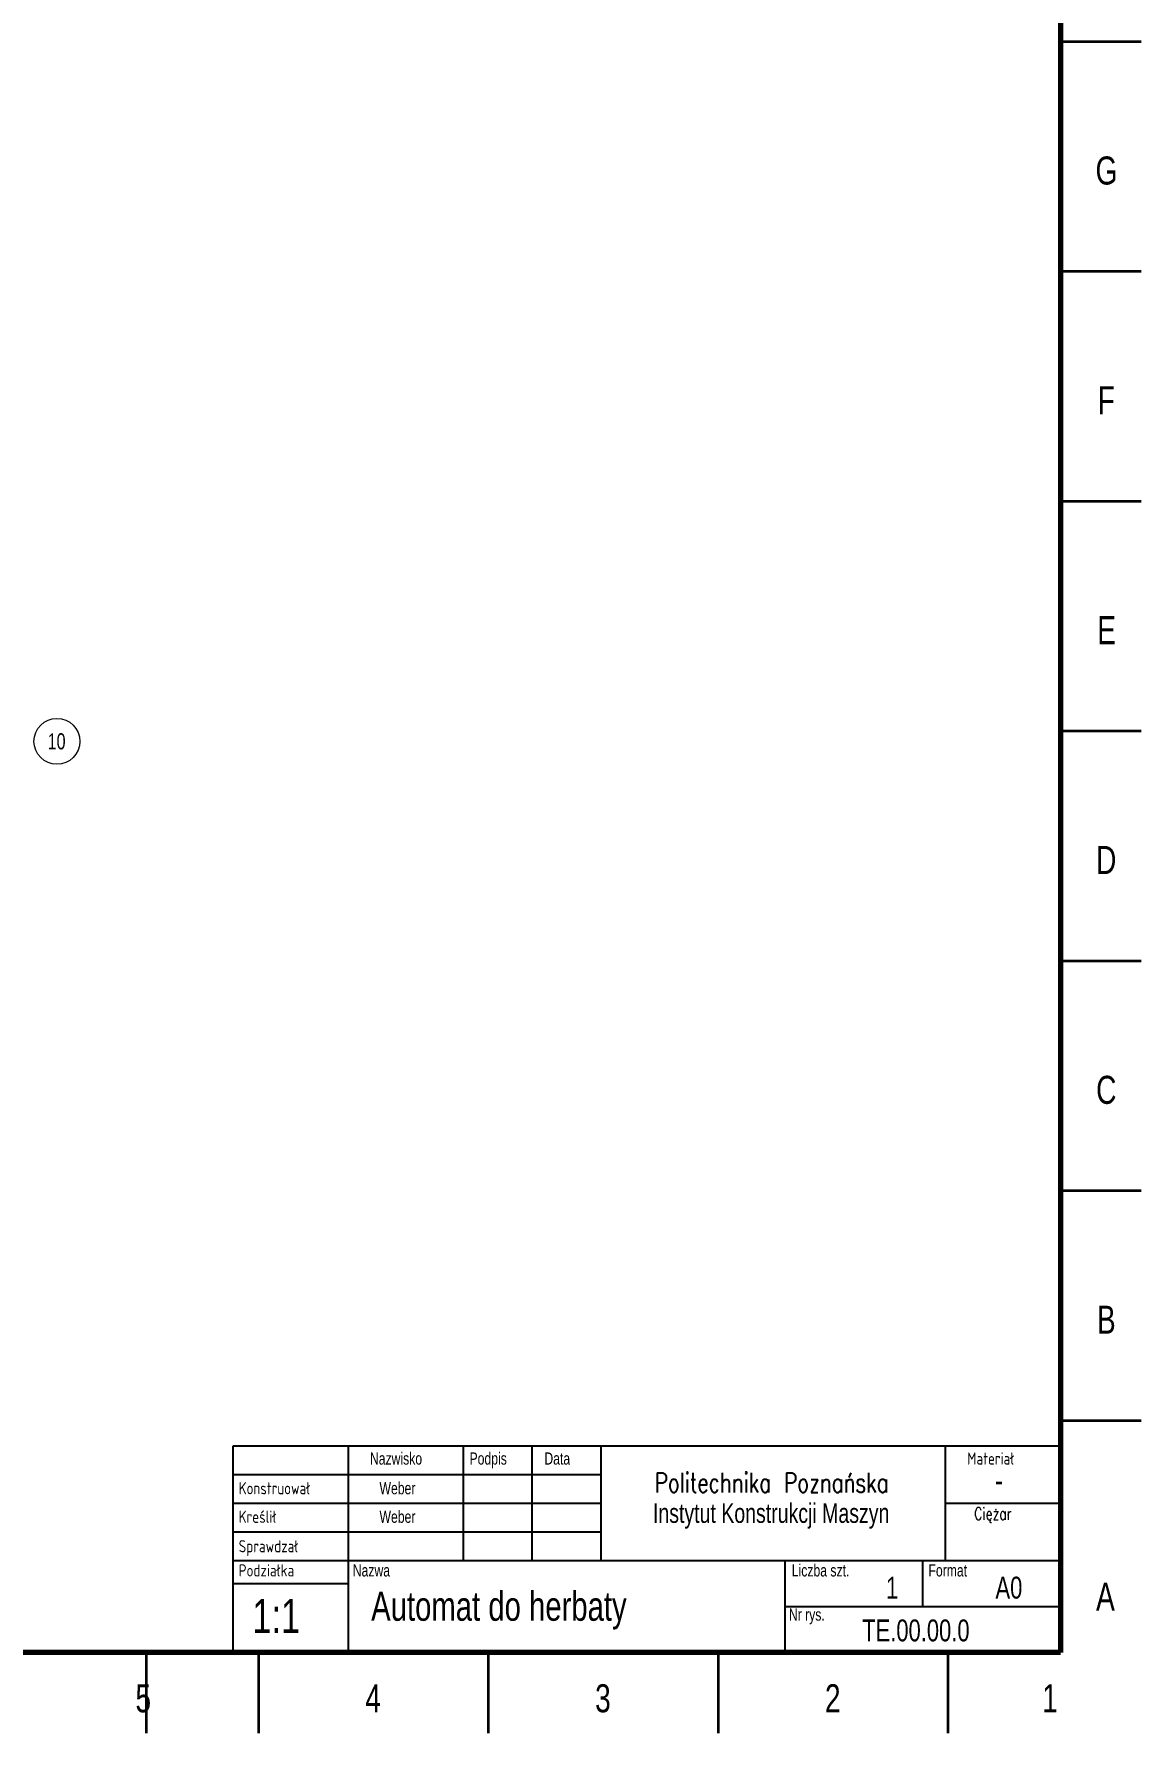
# Model space of a CAD drawing. Header units: millimetres. Extents: x 2 to 1186, y 2 to 838.
# Drawn here: x 945.7 to 1186.5, y 2.5 to 372.1 of the extents above; entities that cross this region are included whole.
import ezdxf

# ---------------------------------------------------------------- set-up
doc = ezdxf.new("R2010")
doc.units = ezdxf.units.MM
doc.styles.add('SLDTEXTSTYLE0', font='TXT', dxfattribs={"width": 0.75})
doc.styles.add('SLDTEXTSTYLE1', font='TXT', dxfattribs={"width": 0.75, "bigfont": 'bigfont'})

# ---------------------------------------------------------------- blocks, each defined once
blk = doc.blocks.new('SW_NOTE_0_32')
at = {"color": 0, "linetype": 'Continuous', "lineweight": 0}
blk.add_circle((4.99, 0), 4.99, dxfattribs=at)
at = {"color": 0, "linetype": 'Continuous', "lineweight": 0, "insert": (4.92, 1.76), "char_height": 3.5, "attachment_point": 2, "style": 'SLDTEXTSTYLE0'}
blk.add_mtext('10', dxfattribs=at)

msp = doc.modelspace()

# ---------------------------------------------------------------- hatches: boundary and pattern name
h = msp.add_hatch()
h.set_pattern_fill('ANSI31', color=256)
h.paths.add_polyline_path([(818.12, 560.62), (836.2, 560.62), (836.2, 565.87), (818.12, 565.87)], flags=9)
h.paths.add_polyline_path([(660.31, 685.7), (663.81, 685.7), (663.81, 690.95), (660.31, 690.95)], flags=9)
h.paths.add_polyline_path([(1164.4, 826.49), (1168.97, 826.49), (1168.97, 835.64), (1164.4, 835.64)], flags=9)
h.paths.add_polyline_path([(1116.39, 826.49), (1122.49, 826.49), (1122.49, 835.64), (1116.39, 835.64)], flags=9)
h.paths.add_polyline_path([(1066.39, 826.49), (1072.49, 826.49), (1072.49, 835.64), (1066.39, 835.64)], flags=9)
h.paths.add_polyline_path([(1016.39, 826.49), (1022.49, 826.49), (1022.49, 835.64), (1016.39, 835.64)], flags=9)
h.paths.add_polyline_path([(966.39, 826.49), (972.49, 826.49), (972.49, 835.64), (966.39, 835.64)], flags=9)
h.paths.add_polyline_path([(916.39, 826.49), (922.49, 826.49), (922.49, 835.64), (916.39, 835.64)], flags=9)
h.paths.add_polyline_path([(866.39, 826.49), (872.49, 826.49), (872.49, 835.64), (866.39, 835.64)], flags=9)
h.paths.add_polyline_path([(816.39, 826.49), (822.49, 826.49), (822.49, 835.64), (816.39, 835.64)], flags=9)
h.paths.add_polyline_path([(766.39, 826.49), (772.49, 826.49), (772.49, 835.64), (766.39, 835.64)], flags=9)
h.paths.add_polyline_path([(715.19, 826.49), (723.57, 826.49), (723.57, 835.64), (715.19, 835.64)], flags=9)
h.paths.add_polyline_path([(665.57, 826.49), (673.19, 826.49), (673.19, 835.64), (665.57, 835.64)], flags=9)
h.paths.add_polyline_path([(614.81, 826.49), (623.95, 826.49), (623.95, 835.64), (614.81, 835.64)], flags=9)
h.paths.add_polyline_path([(564.81, 826.49), (573.95, 826.49), (573.95, 835.64), (564.81, 835.64)], flags=9)
h.paths.add_polyline_path([(514.81, 826.49), (523.95, 826.49), (523.95, 835.64), (514.81, 835.64)], flags=9)
h.paths.add_polyline_path([(1175.94, 798.11), (1182.03, 798.11), (1182.03, 807.25), (1175.94, 807.25)], flags=9)
h.paths.add_polyline_path([(1175.87, 737.86), (1181.96, 737.86), (1181.96, 747), (1175.87, 747)], flags=9)
h.paths.add_polyline_path([(1175.93, 687.86), (1182.02, 687.86), (1182.02, 697), (1175.93, 697)], flags=9)
h.paths.add_polyline_path([(1175.9, 637.86), (1182, 637.86), (1182, 647), (1175.9, 647)], flags=9)
h.paths.add_polyline_path([(1175.74, 587.86), (1181.84, 587.86), (1181.84, 597), (1175.74, 597)], flags=9)
h.paths.add_polyline_path([(1175.89, 537.86), (1181.98, 537.86), (1181.98, 547), (1175.89, 547)], flags=9)
h.paths.add_polyline_path([(1175.93, 487.86), (1182.03, 487.86), (1182.03, 497), (1175.93, 497)], flags=9)
h.paths.add_polyline_path([(1175.9, 437.86), (1181.99, 437.86), (1181.99, 447), (1175.9, 447)], flags=9)
h.paths.add_polyline_path([(1175.94, 387.86), (1182.03, 387.86), (1182.03, 397), (1175.94, 397)], flags=9)
h.paths.add_polyline_path([(1175.93, 337.86), (1182.03, 337.86), (1182.03, 347), (1175.93, 347)], flags=9)
h.paths.add_polyline_path([(1175.89, 287.86), (1181.98, 287.86), (1181.98, 297), (1175.89, 297)], flags=9)
h.paths.add_polyline_path([(1175.96, 237.86), (1182.06, 237.86), (1182.06, 247), (1175.96, 247)], flags=9)

# ---------------------------------------------------------------- linework, layer by layer
at = {"color": 7, "linetype": 'Continuous', "lineweight": 70}
for p, q in [((1169, 821), (1169, 20)), ((1169, 20), (20, 20))]:
    msp.add_line(p, q, dxfattribs=at)
at = {"color": 7, "linetype": 'Continuous', "lineweight": 35}
for p, q in [((1169, 370.5), (1186.5, 370.5)), ((1169, 320.5), (1186.5, 320.5)), ((1169, 270.5), (1186.5, 270.5)), ((1169, 220.5), (1186.5, 220.5)), ((1169, 170.5), (1186.5, 170.5)), ((1169, 120.5), (1186.5, 120.5)), ((1169, 70.5), (1186.5, 70.5)), ((970.09, 20), (970.09, 2.5)), ((994.5, 20), (994.5, 2.5)), ((1044.5, 20), (1044.5, 2.5)), ((1094.5, 20), (1094.5, 2.5)), ((1144.5, 20), (1144.5, 2.5))]:
    msp.add_line(p, q, dxfattribs=at)
at = {"color": 7, "linetype": 'Continuous', "lineweight": 25}
for p, q in [((989, 20), (989, 65)), ((989, 65), (1169, 65)), ((1014, 65), (1014, 40)), ((1039, 65), (1039, 40)), ((1054, 65), (1054, 40)), ((1069, 65), (1069, 40)), ((1144, 40), (1144, 65)), ((1169, 65), (1169, 20)), ((989, 58.75), (1069, 58.75)), ((989, 52.5), (1069, 52.5)), ((1144, 52.5), (1169, 52.5)), ((989, 46.25), (1069, 46.25)), ((989, 40), (1169, 40)), ((1014, 40), (1014, 20)), ((1109, 40), (1109, 20)), ((1139, 30), (1139, 40)), ((989, 35), (1014, 35)), ((1109, 30), (1169, 30)), ((1169, 20), (989, 20))]:
    msp.add_line(p, q, dxfattribs=at)

# ---------------------------------------------------------------- block references
at = {"color": 7, "linetype": 'Continuous', "lineweight": 0}
msp.add_blockref('SW_NOTE_0_32', (945.67, 218.24), dxfattribs=at)

# ---------------------------------------------------------------- texts
for s, insert, char_height, attachment_point, style in [('G', (1178.98, 345.48), 6.1, 2, 'SLDTEXTSTYLE0'), ('F', (1178.94, 295.48), 6.1, 2, 'SLDTEXTSTYLE0'), ('E', (1179.01, 245.48), 6.1, 2, 'SLDTEXTSTYLE0'), ('D', (1178.93, 195.48), 6.1, 2, 'SLDTEXTSTYLE0'), ('C', (1178.94, 145.48), 6.1, 2, 'SLDTEXTSTYLE0'), ('B', (1178.95, 95.48), 6.1, 2, 'SLDTEXTSTYLE0'), ('Nazwisko', (1018.75, 63.54), 2.646, 1, 'SLDTEXTSTYLE0'), ('Podpis', (1040.42, 63.54), 2.646, 1, 'SLDTEXTSTYLE0'), ('Data', (1056.7, 63.54), 2.646, 1, 'SLDTEXTSTYLE0'), ('Materiał', (1148.68, 63.54), 2.646, 1, 'SLDTEXTSTYLE1'), ('Politechnika Poznańska', (1106.15, 59.09), 4.2333, 2, 'SLDTEXTSTYLE1'), ('Konstruował', (990.21, 57.08), 2.6458, 1, 'SLDTEXTSTYLE1'), ('Weber', (1020.83, 57.08), 2.646, 1, 'SLDTEXTSTYLE0'), ('-', (1154.7, 60.14), 5.29, 1, 'SLDTEXTSTYLE0'), ('Instytut Konstrukcji Maszyn', (1106.04, 52.45), 4.2333, 2, 'SLDTEXTSTYLE0'), ('Kreślił', (990.21, 50.87), 2.646, 1, 'SLDTEXTSTYLE1'), ('Weber', (1020.83, 50.87), 2.646, 1, 'SLDTEXTSTYLE0'), ('Ciężar', (1150.2, 51.54), 2.646, 1, 'SLDTEXTSTYLE1'), ('Sprawdzał', (990.21, 44.46), 2.646, 1, 'SLDTEXTSTYLE1'), ('Podziałka', (990.21, 39.2), 2.646, 1, 'SLDTEXTSTYLE1'), ('Nazwa', (1015.02, 39.2), 2.646, 1, 'SLDTEXTSTYLE0'), ('Liczba szt.', (1110.52, 39.2), 2.6458, 1, 'SLDTEXTSTYLE0'), ('Format', (1140.26, 39.2), 2.646, 1, 'SLDTEXTSTYLE0'), ('Automat do herbaty', (1019.02, 33.27), 6.35, 1, 'SLDTEXTSTYLE0'), ('1', (1131.03, 36.51), 4.76, 1, 'SLDTEXTSTYLE0'), ('A0', (1154.84, 36.51), 4.762, 1, 'SLDTEXTSTYLE0'), ('A', (1178.76, 35.23), 6.1, 2, 'SLDTEXTSTYLE0'), ('1:1', (993.2, 31.68), 7.408, 1, 'SLDTEXTSTYLE0'), ('Nr rys.', (1109.89, 29.59), 2.646, 1, 'SLDTEXTSTYLE0'), ('TE.00.00.0', (1125.84, 27.2), 4.762, 1, 'SLDTEXTSTYLE0'), ('5', (969.44, 13.11), 6.1, 2, 'SLDTEXTSTYLE0'), ('4', (1019.44, 13.11), 6.1, 2, 'SLDTEXTSTYLE0'), ('3', (1069.44, 13.11), 6.1, 2, 'SLDTEXTSTYLE0'), ('2', (1119.44, 13.11), 6.1, 2, 'SLDTEXTSTYLE0'), ('1', (1166.69, 13.11), 6.1, 2, 'SLDTEXTSTYLE0')]:
    msp.add_mtext(s, dxfattribs=dict(at, insert=insert, char_height=char_height, attachment_point=attachment_point, style=style))

doc.saveas('drawing.dxf')
